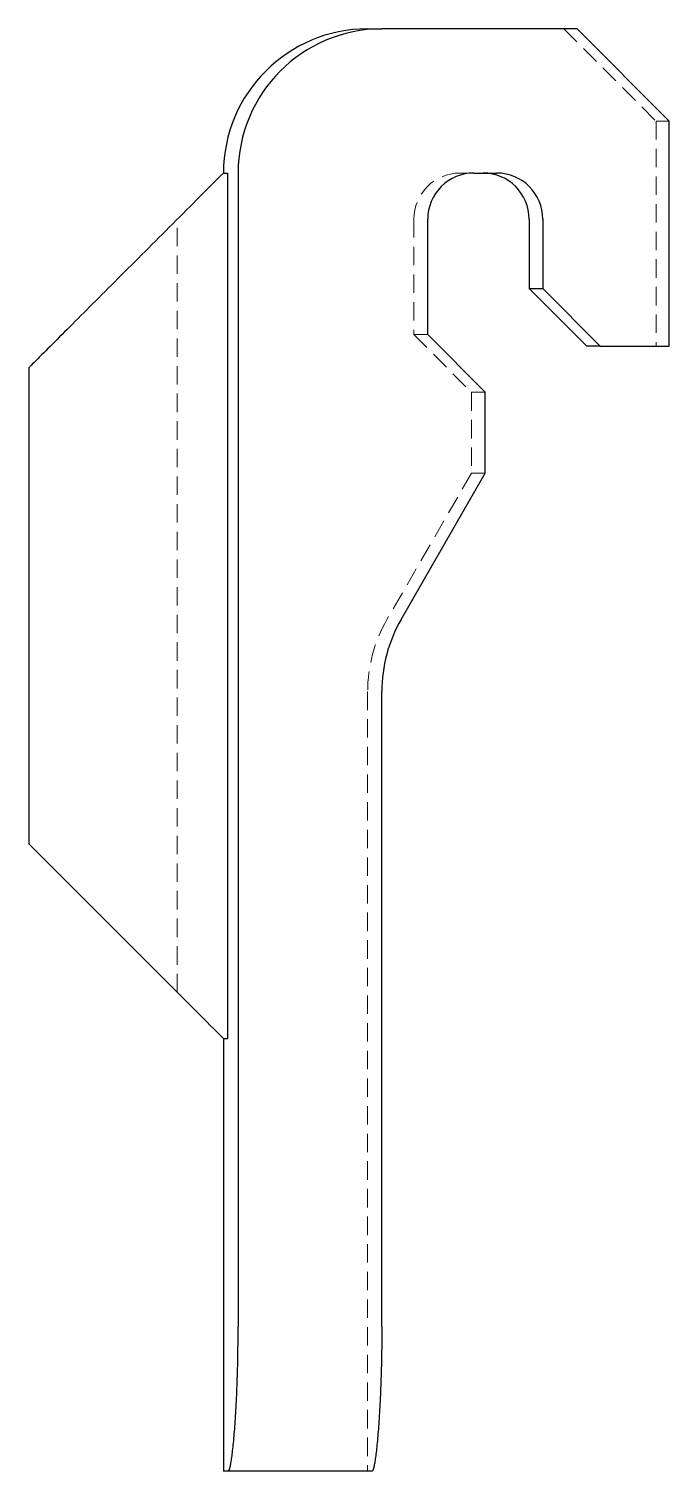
# Model space of a CAD drawing. Header units: millimetres. Extents: x 60 to 245, y 8 to 180.
# Drawn here: x 200.9 to 245.1, y 7.6 to 107 of the extents above.
import ezdxf

# ---------------------------------------------------------------- set-up
doc = ezdxf.new("R2010")
doc.units = ezdxf.units.MM
doc.linetypes.add('HIDDEN', pattern=[1.905, 1.27, -0.635])

msp = doc.modelspace()

# ---------------------------------------------------------------- linework, layer by layer
at = {"color": 7, "linetype": 'Continuous', "lineweight": 25}
for p, q in [((224.287, 107), (225.262, 107)), ((238.734, 107), (225.262, 107)), ((245.074, 100.636), (238.734, 107)), ((245.074, 85.123), (245.074, 100.636)), ((214.343, 97.056), (214.646, 97.056)), ((214.646, 37.393), (214.646, 97.056)), ((215.356, 97.056), (215.356, 17.505)), ((231.602, 97.056), (233.187, 97.056)), ((228.432, 85.919), (228.432, 93.874)), ((235.425, 93.874), (235.425, 89.101)), ((236.357, 93.874), (236.357, 89.101)), ((235.425, 89.101), (239.402, 85.123)), ((235.425, 89.101), (236.357, 89.101)), ((236.357, 89.101), (240.319, 85.123)), ((232.394, 81.941), (228.432, 85.919)), ((240.319, 85.123), (239.402, 85.123)), ((240.319, 85.123), (245.074, 85.123)), ((200.926, 83.638), (200.926, 50.81)), ((232.394, 76.373), (232.394, 81.941)), ((226.589, 66.279), (232.394, 76.373)), ((225.262, 17.505), (225.262, 61.307)), ((214.343, 37.393), (214.343, 7.561)), ((214.343, 37.393), (214.646, 37.393)), ((214.674, 7.561), (214.343, 7.561)), ((224.588, 7.561), (214.674, 7.561))]:
    msp.add_line(p, q, dxfattribs=at)
at = {"color": 7, "linetype": 'HIDDEN', "lineweight": 18}
for p, q in [((237.811, 107), (244.175, 100.636)), ((244.175, 100.636), (245.074, 100.636)), ((244.175, 100.636), (244.175, 85.123)), ((231.602, 97.056), (230.651, 97.056)), ((211.161, 40.575), (211.161, 93.874)), ((227.469, 93.874), (227.469, 85.919)), ((228.432, 85.919), (227.469, 85.919)), ((227.469, 85.919), (231.447, 81.941)), ((232.394, 81.941), (231.447, 81.941)), ((231.447, 81.941), (231.447, 76.373)), ((231.447, 76.373), (225.62, 66.279)), ((232.394, 76.373), (231.447, 76.373)), ((224.287, 61.307), (224.287, 7.561))]:
    msp.add_line(p, q, dxfattribs=at)
at = {"color": 7, "linetype": 'Continuous', "lineweight": 25}
for centre, radius, start, end in [((224.287, 97.056), 9.944, 90, 180), ((225.282, 97.074), 9.926, 90.11705, 180.1014), ((231.608, 93.88), 3.176, 90.10494, 180.1135), ((232.242, 93.874), 3.182, 0, 90), ((233.181, 93.88), 3.176, 359.89547, 89.88608), ((235.235, 61.308), 9.973, 150.10315, 180.00589)]:
    msp.add_arc(centre, radius, start, end, dxfattribs=at)
at = {"color": 7, "linetype": 'HIDDEN', "lineweight": 18}
for centre, radius, start in [((230.651, 93.874), 3.182, 90), ((234.231, 61.307), 9.944, 150)]:
    msp.add_arc(centre, radius, start, 180, dxfattribs=at)
at = {"color": 7, "linetype": 'Continuous', "lineweight": 25}
for points, knots in [([(214.343, 97.056), (213.156, 95.869), (211.887, 94.6), (209.331, 92.044), (208.047, 90.76), (206.246, 88.959), (205.666, 88.379), (204.568, 87.281), (204.049, 86.762), (203.087, 85.8), (202.644, 85.357), (201.841, 84.553), (201.481, 84.194), (201.164, 83.877)], [0, 0, 0, 0, 0.25, 0.25, 0.5, 0.5, 0.625, 0.625, 0.75, 0.75, 0.875, 0.875, 1, 1, 1, 1]), ([(201.164, 83.877), (201.088, 83.8), (201.027, 83.74), (200.946, 83.659), (200.926, 83.638), (200.926, 83.638)], [0, 0, 0, 0, 0.5, 0.5, 1, 1, 1, 1]), ([(201.164, 50.572), (201.088, 50.648), (201.027, 50.709), (200.946, 50.79), (200.926, 50.81), (200.926, 50.81)], [0, 0, 0, 0, 0.5, 0.5, 1, 1, 1, 1]), ([(214.343, 37.393), (213.156, 38.58), (211.887, 39.849), (209.331, 42.405), (208.047, 43.689), (206.246, 45.49), (205.666, 46.07), (204.568, 47.168), (204.049, 47.687), (203.087, 48.649), (202.644, 49.092), (201.841, 49.895), (201.481, 50.255), (201.164, 50.572)], [0, 0, 0, 0, 0.25, 0.25, 0.5, 0.5, 0.625, 0.625, 0.75, 0.75, 0.875, 0.875, 1, 1, 1, 1]), ([(214.674, 7.561), (214.707, 7.561), (214.742, 7.625), (214.796, 7.814), (214.815, 7.893), (214.853, 8.082), (214.872, 8.193), (214.93, 8.566), (214.969, 8.871), (215.026, 9.412), (215.045, 9.607), (215.082, 10.022), (215.1, 10.241), (215.153, 10.928), (215.185, 11.428), (215.229, 12.243), (215.243, 12.525), (215.269, 13.099), (215.292, 13.685), (215.311, 14.294), (215.327, 14.916), (215.334, 15.235), (215.35, 16.199), (215.356, 16.848), (215.356, 17.505)], [0, 0, 0, 0, 0.125, 0.125, 0.1875, 0.1875, 0.25, 0.25, 0.375, 0.375, 0.4375, 0.4375, 0.5, 0.5, 0.625, 0.625, 0.6875, 0.6875, 0.75, 0.8125, 0.8125, 0.875, 0.875, 1, 1, 1, 1]), ([(225.262, 17.505), (225.262, 16.848), (225.256, 16.202), (225.24, 15.25), (225.233, 14.935), (225.217, 14.31), (225.208, 14), (225.176, 13.097), (225.151, 12.526), (225.107, 11.715), (225.092, 11.452), (225.059, 10.945), (225.042, 10.704), (224.99, 10.016), (224.953, 9.605), (224.896, 9.06), (224.877, 8.89), (224.839, 8.583), (224.801, 8.306), (224.763, 8.087), (224.726, 7.898), (224.707, 7.817), (224.654, 7.625), (224.62, 7.561), (224.588, 7.561)], [0, 0, 0, 0, 0.125, 0.125, 0.1875, 0.1875, 0.25, 0.25, 0.375, 0.375, 0.4375, 0.4375, 0.5, 0.5, 0.625, 0.625, 0.6875, 0.6875, 0.75, 0.8125, 0.8125, 0.875, 0.875, 1, 1, 1, 1])]:
    msp.add_open_spline(points, degree=3, knots=knots, dxfattribs=at)

doc.saveas('drawing.dxf')
